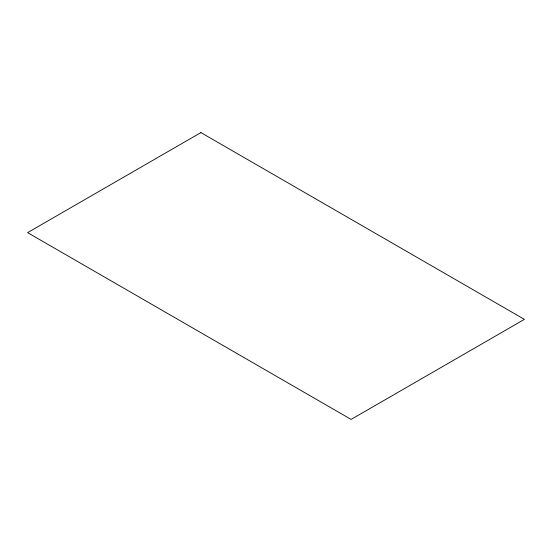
<?xml version="1.0" encoding="UTF-8"?>
<svg xmlns="http://www.w3.org/2000/svg" width="552" height="552" viewBox="0 0 552 552"><rect width="100%" height="100%" fill="white"/><g stroke="black" fill="none" stroke-linecap="round" stroke-linejoin="round"><path stroke-width="0.83" d="M200.9 132.59L27.6 232.64L351.1 419.41L524.4 319.36L200.9 132.59"/></g></svg>
